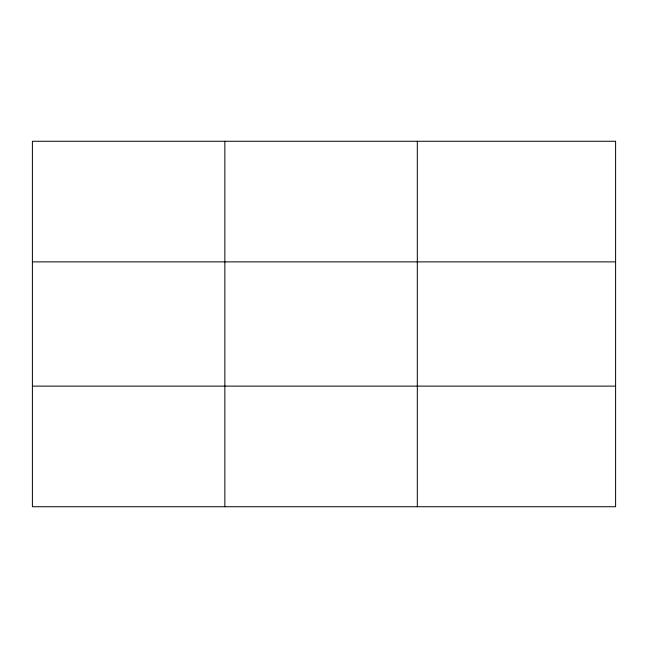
<?xml version="1.0" encoding="UTF-8"?>
<svg xmlns="http://www.w3.org/2000/svg" width="648" height="648" viewBox="0 0 648 648"><rect width="100%" height="100%" fill="white"/><g stroke="black" fill="none" stroke-linecap="round" stroke-linejoin="round"><path stroke-width="0.97" d="M224.856 141.272L224.856 506.728M417.312 141.272L417.312 506.728M32.4 261.873L615.6 261.873M32.4 386.127L615.6 386.127M615.6 141.272L615.6 506.728L32.4 506.728L32.4 141.272L615.6 141.272"/></g></svg>
